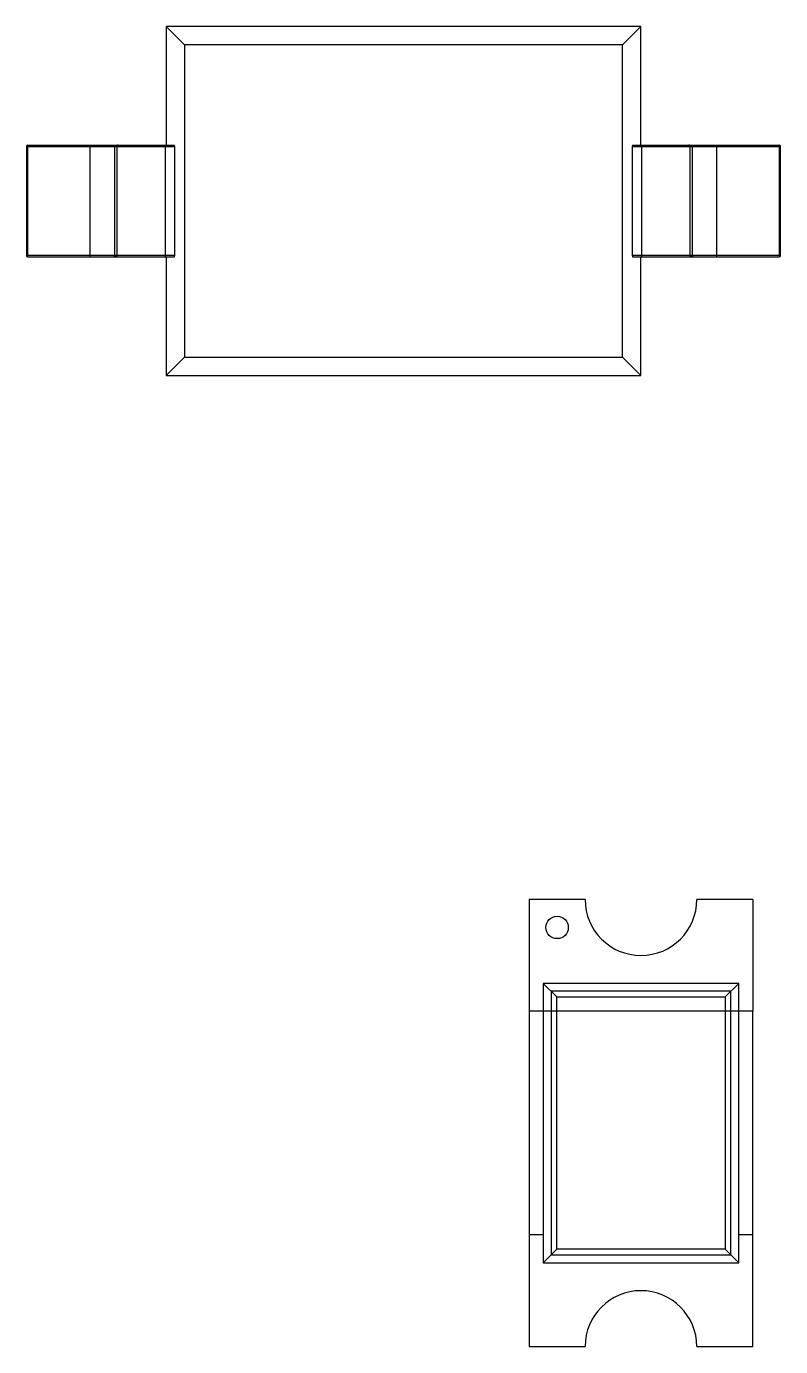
# Model space of a CAD drawing. Header units: millimetres. Extents: x 573 to 698, y 194 to 280.
# Drawn here: x 632.561 to 635.261, y 246.906 to 251.631 of the extents above; entities that cross this region are included whole.
import ezdxf

# ---------------------------------------------------------------- set-up
doc = ezdxf.new("R2010")
doc.units = ezdxf.units.MM
doc.header["$LTSCALE"] = 30.734
doc.layers.get('0').update_dxf_attribs({"linetype": 'CONTINUOUS'})

msp = doc.modelspace()

# ---------------------------------------------------------------- linework, layer by layer
at = {"color": 7, "linetype": 'Continuous'}
for p, q in [((633.061, 251.6307), (633.061, 251.2057)), ((633.061, 251.6307), (633.1272, 251.5646)), ((634.761, 251.6307), (633.061, 251.6307)), ((634.6949, 251.5646), (634.761, 251.6307)), ((634.761, 251.2057), (634.761, 251.6307)), ((633.1272, 251.5646), (633.1272, 250.4468)), ((634.6949, 251.5646), (633.1272, 251.5646)), ((634.6949, 250.4468), (634.6949, 251.5646)), ((632.561, 251.2007), (632.561, 250.8107)), ((632.561, 251.2007), (633.0919, 251.2007)), ((632.566, 250.8057), (632.566, 251.2057)), ((632.566, 251.2057), (633.091, 251.2057)), ((632.789, 250.8057), (632.789, 251.2057)), ((632.8765, 251.2007), (632.8765, 250.8107)), ((632.8846, 251.2007), (632.8846, 250.8107)), ((633.0595, 250.8057), (633.0595, 251.2057)), ((633.0919, 250.8107), (633.0919, 251.2007)), ((634.7302, 251.2007), (634.7302, 250.8107)), ((634.7302, 251.2007), (635.261, 251.2007)), ((634.7311, 251.2057), (635.256, 251.2057)), ((634.7625, 251.2057), (634.7625, 250.8057)), ((634.9375, 250.8107), (634.9375, 251.2007)), ((634.9456, 250.8107), (634.9456, 251.2007)), ((635.033, 250.8057), (635.033, 251.2057)), ((635.256, 251.2057), (635.256, 250.8057)), ((635.261, 250.8107), (635.261, 251.2007)), ((633.0919, 250.8107), (632.561, 250.8107)), ((632.566, 250.8057), (633.091, 250.8057)), ((633.061, 250.8057), (633.061, 250.3807)), ((635.261, 250.8107), (634.7302, 250.8107)), ((634.7311, 250.8057), (635.256, 250.8057)), ((634.761, 250.3807), (634.761, 250.8057)), ((633.061, 250.3807), (633.1272, 250.4468)), ((633.1272, 250.4468), (634.6949, 250.4468)), ((634.761, 250.3807), (634.6949, 250.4468)), ((633.061, 250.3807), (634.761, 250.3807)), ((634.4111, 248.2057), (634.4111, 247.2057)), ((634.4111, 248.2057), (634.4595, 248.1573)), ((635.1111, 248.2057), (634.4111, 248.2057)), ((634.4395, 248.1772), (634.4395, 247.2341)), ((635.0827, 248.1772), (634.4395, 248.1772)), ((635.0627, 248.1573), (635.1111, 248.2057)), ((635.0827, 247.2341), (635.0827, 248.1772)), ((635.1111, 247.2057), (635.1111, 248.2057)), ((634.4595, 247.254), (634.4595, 248.1573)), ((634.4595, 248.1573), (635.0627, 248.1573)), ((635.0627, 248.1573), (635.0627, 247.254)), ((634.3611, 248.1057), (634.3611, 246.9057)), ((634.4111, 248.1057), (634.3611, 248.1057)), ((635.1611, 248.1057), (635.1111, 248.1057)), ((635.1611, 246.9057), (635.1611, 248.1057)), ((634.4111, 247.3057), (634.3611, 247.3057)), ((635.1611, 247.3057), (635.1111, 247.3057)), ((634.4111, 247.2057), (634.4595, 247.254)), ((634.4395, 247.2341), (635.0827, 247.2341)), ((635.0627, 247.254), (634.4595, 247.254)), ((635.1111, 247.2057), (635.0627, 247.254)), ((634.4111, 247.2057), (635.1111, 247.2057)), ((634.3611, 246.9057), (634.5611, 246.9057)), ((634.9611, 246.9057), (635.1611, 246.9057))]:
    msp.add_line(p, q, dxfattribs=at)
at = {"color": 6, "linetype": 'Continuous'}
for p, q in [((634.3611, 248.5057), (634.3611, 248.1057)), ((634.5611, 248.5057), (634.3611, 248.5057)), ((635.1611, 248.5057), (634.9611, 248.5057)), ((635.1611, 248.5057), (635.1611, 248.1057)), ((635.1111, 248.1057), (634.4111, 248.1057))]:
    msp.add_line(p, q, dxfattribs=at)
at = {"color": 7, "linetype": 'Continuous'}
msp.add_circle((634.4611, 248.4057), 0.04, dxfattribs=at)
for centre, radius, start, end in [((632.566, 251.2007), 0.005, 90, 180), ((635.256, 251.2007), 0.005, 0, 90), ((632.566, 250.8107), 0.005, 180, 270), ((635.256, 250.8107), 0.005, 270, 0), ((634.7611, 246.9057), 0.2, 0, 180)]:
    msp.add_arc(centre, radius, start, end, dxfattribs=at)
at = {"color": 6, "linetype": 'Continuous'}
msp.add_arc((634.7611, 248.5057), 0.2, 180, 0, dxfattribs=at)
at = {"color": 7, "linetype": 'Continuous'}
for centre, start_param, end_param in [((633.091, 251.2007), -1.570796, 0), ((634.7311, 251.2007), 0, 1.570796), ((633.091, 250.8107), -3.141593, -1.570796), ((634.7311, 250.8107), 1.570796, 3.141593)]:
    msp.add_ellipse(centre, major_axis=(0, 0.005), ratio=0.176327, start_param=start_param, end_param=end_param, dxfattribs=at)
for points, knots in [([(632.8765, 251.2007), (632.8765, 251.202), (632.8776, 251.2046), (632.8802, 251.2057), (632.8815, 251.2057)], [0, 0, 0, 0, 0.499804, 1, 1, 1, 1]), ([(632.8896, 251.2057), (632.8883, 251.2057), (632.8856, 251.2046), (632.8846, 251.202), (632.8846, 251.2007)], [0, 0, 0, 0, 0.499752, 1, 1, 1, 1]), ([(634.9375, 251.2007), (634.9375, 251.202), (634.9364, 251.2046), (634.9338, 251.2057), (634.9325, 251.2057)], [0, 0, 0, 0, 0.499804, 1, 1, 1, 1]), ([(634.9406, 251.2057), (634.9418, 251.2057), (634.9445, 251.2046), (634.9456, 251.202), (634.9456, 251.2007)], [0, 0, 0, 0, 0.499752, 1, 1, 1, 1]), ([(632.8815, 250.8057), (632.8802, 250.8057), (632.8776, 250.8068), (632.8765, 250.8094), (632.8765, 250.8107)], [0, 0, 0, 0, 0.499752, 1, 1, 1, 1]), ([(632.8846, 250.8107), (632.8846, 250.8094), (632.8856, 250.8068), (632.8883, 250.8057), (632.8896, 250.8057)], [0, 0, 0, 0, 0.499804, 1, 1, 1, 1]), ([(634.9325, 250.8057), (634.9338, 250.8057), (634.9364, 250.8068), (634.9375, 250.8094), (634.9375, 250.8107)], [0, 0, 0, 0, 0.499752, 1, 1, 1, 1]), ([(634.9456, 250.8107), (634.9456, 250.8094), (634.9445, 250.8068), (634.9418, 250.8057), (634.9406, 250.8057)], [0, 0, 0, 0, 0.499804, 1, 1, 1, 1])]:
    msp.add_open_spline(points, degree=3, knots=knots, dxfattribs=at)

doc.saveas('drawing.dxf')
